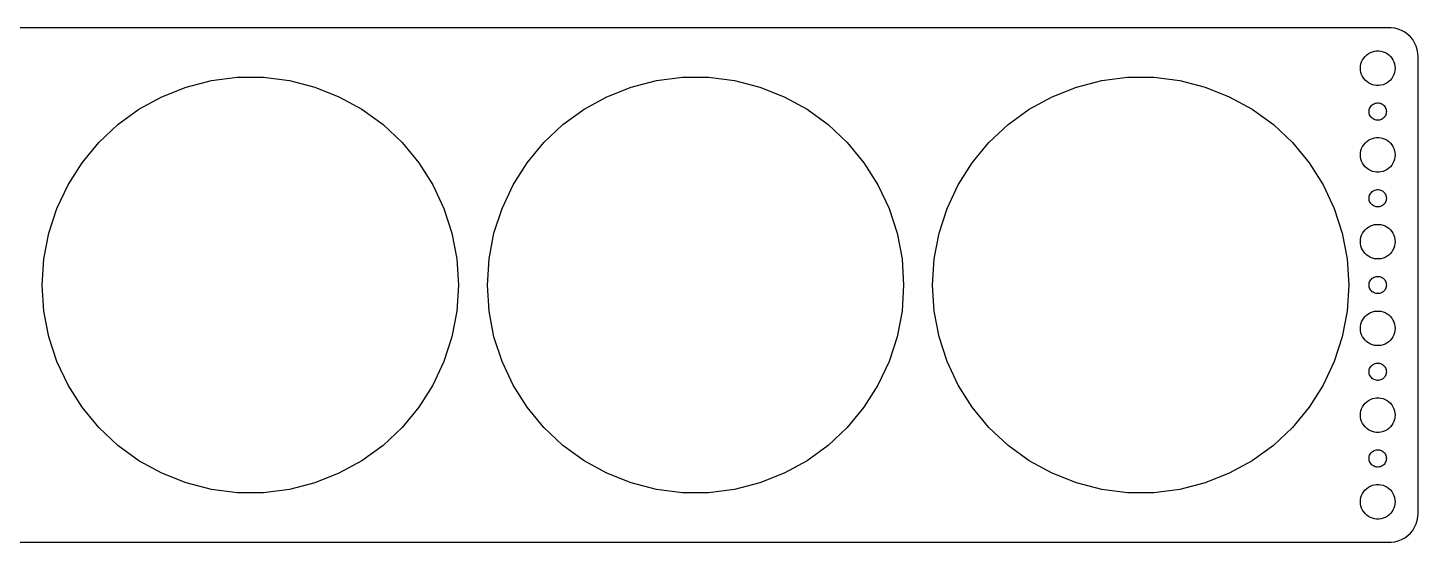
# Model space of a CAD drawing. Header units: metres. Extents: x -202 to 202, y -44 to 44.
# Drawn here: x -38.5 to 202, y -44.5 to 44.5 of the extents above; entities that cross this region are included whole.
import ezdxf

# ---------------------------------------------------------------- set-up
doc = ezdxf.new("R2010")
doc.units = ezdxf.units.M

msp = doc.modelspace()

# ---------------------------------------------------------------- linework, layer by layer
for p, q in [((197.314, 44.4901), (-197.314, 44.4901)), ((197.937, 44.4114), (197.314, 44.4901)), ((198.545, 44.2553), (197.937, 44.4114)), ((199.129, 44.0241), (198.545, 44.2553)), ((199.679, 43.7216), (199.129, 44.0241)), ((200.187, 43.3526), (199.679, 43.7216)), ((200.645, 42.9227), (200.187, 43.3526)), ((201.045, 42.4389), (200.645, 42.9227)), ((201.382, 41.9088), (201.045, 42.4389)), ((201.649, 41.3406), (201.382, 41.9088)), ((201.843, 40.7434), (201.649, 41.3406)), ((192.094, 38.2461), (192.211, 38.6044)), ((192.211, 38.6044), (192.371, 38.9453)), ((192.371, 38.9453), (192.573, 39.2634)), ((192.573, 39.2634), (192.813, 39.5536)), ((192.813, 39.5536), (193.088, 39.8115)), ((193.088, 39.8115), (193.393, 40.033)), ((193.393, 40.033), (193.723, 40.2145)), ((193.723, 40.2145), (194.073, 40.3532)), ((194.073, 40.3532), (194.438, 40.4469)), ((194.438, 40.4469), (194.812, 40.4941)), ((194.812, 40.4941), (195.188, 40.4941)), ((195.188, 40.4941), (195.562, 40.4469)), ((195.562, 40.4469), (195.927, 40.3532)), ((195.927, 40.3532), (196.277, 40.2145)), ((196.277, 40.2145), (196.607, 40.033)), ((196.607, 40.033), (196.912, 39.8115)), ((196.912, 39.8115), (197.187, 39.5536)), ((197.187, 39.5536), (197.427, 39.2634)), ((197.427, 39.2634), (197.629, 38.9453)), ((197.629, 38.9453), (197.789, 38.6044)), ((197.789, 38.6044), (197.906, 38.2461)), ((201.961, 40.1267), (201.843, 40.7434)), ((202, 39.5), (201.961, 40.1267)), ((202, -39.5), (202, 39.5)), ((192, 37.5), (192.024, 37.876)), ((192.024, 37.124), (192, 37.5)), ((192.024, 37.876), (192.094, 38.2461)), ((192.094, 36.7539), (192.024, 37.124)), ((192.211, 36.3956), (192.094, 36.7539)), ((192.371, 36.0547), (192.211, 36.3956)), ((197.789, 36.3956), (197.629, 36.0547)), ((197.906, 36.7539), (197.789, 36.3956)), ((197.906, 38.2461), (197.976, 37.876)), ((197.976, 37.124), (197.906, 36.7539)), ((197.976, 37.876), (198, 37.5)), ((198, 37.5), (197.976, 37.124)), ((-15.328, 32.5738), (-11.1246, 34.238)), ((-11.1246, 34.238), (-6.74571, 35.3623)), ((-6.74571, 35.3623), (-2.26045, 35.929)), ((-2.26045, 35.929), (2.26045, 35.929)), ((2.26045, 35.929), (6.74571, 35.3623)), ((6.74571, 35.3623), (11.1246, 34.238)), ((11.1246, 34.238), (15.328, 32.5738)), ((61.6719, 32.5738), (65.8754, 34.238)), ((65.8754, 34.238), (70.2543, 35.3623)), ((70.2543, 35.3623), (74.7395, 35.929)), ((74.7395, 35.929), (79.2605, 35.929)), ((79.2605, 35.929), (83.7457, 35.3623)), ((83.7457, 35.3623), (88.1246, 34.238)), ((88.1246, 34.238), (92.328, 32.5738)), ((138.672, 32.5738), (142.875, 34.238)), ((142.875, 34.238), (147.254, 35.3623)), ((147.254, 35.3623), (151.74, 35.929)), ((151.74, 35.929), (156.26, 35.929)), ((156.26, 35.929), (160.746, 35.3623)), ((160.746, 35.3623), (165.125, 34.238)), ((165.125, 34.238), (169.328, 32.5738)), ((192.573, 35.7366), (192.371, 36.0547)), ((192.813, 35.4464), (192.573, 35.7366)), ((193.088, 35.1885), (192.813, 35.4464)), ((193.393, 34.967), (193.088, 35.1885)), ((193.723, 34.7855), (193.393, 34.967)), ((194.073, 34.6468), (193.723, 34.7855)), ((194.438, 34.5531), (194.073, 34.6468)), ((194.812, 34.5059), (194.438, 34.5531)), ((195.188, 34.5059), (194.812, 34.5059)), ((195.562, 34.5531), (195.188, 34.5059)), ((195.927, 34.6468), (195.562, 34.5531)), ((196.277, 34.7855), (195.927, 34.6468)), ((196.607, 34.967), (196.277, 34.7855)), ((196.912, 35.1885), (196.607, 34.967)), ((197.187, 35.4464), (196.912, 35.1885)), ((197.427, 35.7366), (197.187, 35.4464)), ((197.629, 36.0547), (197.427, 35.7366)), ((-19.2898, 30.3958), (-15.328, 32.5738)), ((15.328, 32.5738), (19.2898, 30.3958)), ((57.7102, 30.3958), (61.6719, 32.5738)), ((92.328, 32.5738), (96.2898, 30.3958)), ((134.71, 30.3958), (138.672, 32.5738)), ((169.328, 32.5738), (173.29, 30.3958)), ((194.044, 31.1558), (194.196, 31.2665)), ((194.196, 31.2665), (194.361, 31.3572)), ((194.361, 31.3572), (194.536, 31.4266)), ((194.536, 31.4266), (194.719, 31.4734)), ((194.719, 31.4734), (194.906, 31.497)), ((194.906, 31.497), (195.094, 31.497)), ((195.094, 31.497), (195.281, 31.4734)), ((195.281, 31.4734), (195.464, 31.4266)), ((195.464, 31.4266), (195.639, 31.3572)), ((195.639, 31.3572), (195.804, 31.2665)), ((195.804, 31.2665), (195.956, 31.1558)), ((-22.9473, 27.7385), (-19.2898, 30.3958)), ((19.2898, 30.3958), (22.9473, 27.7385)), ((54.0527, 27.7385), (57.7102, 30.3958)), ((96.2898, 30.3958), (99.9473, 27.7385)), ((131.053, 27.7385), (134.71, 30.3958)), ((173.29, 30.3958), (176.947, 27.7385)), ((193.5, 30), (193.512, 30.188)), ((193.512, 29.812), (193.5, 30)), ((193.512, 30.188), (193.547, 30.373)), ((193.547, 29.627), (193.512, 29.812)), ((193.547, 30.373), (193.605, 30.5522)), ((193.605, 29.4478), (193.547, 29.627)), ((193.605, 30.5522), (193.686, 30.7226)), ((193.686, 29.2774), (193.605, 29.4478)), ((193.686, 30.7226), (193.786, 30.8817)), ((193.786, 29.1183), (193.686, 29.2774)), ((193.786, 30.8817), (193.907, 31.0268)), ((193.907, 28.9732), (193.786, 29.1183)), ((193.907, 31.0268), (194.044, 31.1558)), ((194.044, 28.8442), (193.907, 28.9732)), ((195.956, 31.1558), (196.093, 31.0268)), ((196.093, 28.9732), (195.956, 28.8442)), ((196.093, 31.0268), (196.214, 30.8817)), ((196.214, 29.1183), (196.093, 28.9732)), ((196.214, 30.8817), (196.314, 30.7226)), ((196.314, 29.2774), (196.214, 29.1183)), ((196.314, 30.7226), (196.395, 30.5522)), ((196.395, 29.4478), (196.314, 29.2774)), ((196.395, 30.5522), (196.453, 30.373)), ((196.453, 29.627), (196.395, 29.4478)), ((196.453, 30.373), (196.488, 30.188)), ((196.488, 29.812), (196.453, 29.627)), ((196.488, 30.188), (196.5, 30)), ((196.5, 30), (196.488, 29.812)), ((-26.2429, 24.6437), (-22.9473, 27.7385)), ((22.9473, 27.7385), (26.2429, 24.6437)), ((50.7571, 24.6437), (54.0527, 27.7385)), ((99.9473, 27.7385), (103.243, 24.6437)), ((127.757, 24.6437), (131.053, 27.7385)), ((176.947, 27.7385), (180.243, 24.6437)), ((194.196, 28.7335), (194.044, 28.8442)), ((194.361, 28.6427), (194.196, 28.7335)), ((194.536, 28.5734), (194.361, 28.6427)), ((194.719, 28.5266), (194.536, 28.5734)), ((194.906, 28.503), (194.719, 28.5266)), ((195.094, 28.503), (194.906, 28.503)), ((195.281, 28.5266), (195.094, 28.503)), ((195.464, 28.5734), (195.281, 28.5266)), ((195.639, 28.6427), (195.464, 28.5734)), ((195.804, 28.7335), (195.639, 28.6427)), ((195.956, 28.8442), (195.804, 28.7335)), ((-29.1246, 21.1603), (-26.2429, 24.6437)), ((26.2429, 24.6437), (29.1246, 21.1603)), ((47.8754, 21.1603), (50.7571, 24.6437)), ((103.243, 24.6437), (106.125, 21.1603)), ((124.875, 21.1603), (127.757, 24.6437)), ((180.243, 24.6437), (183.125, 21.1603)), ((192.371, 23.9453), (192.573, 24.2634)), ((192.573, 24.2634), (192.813, 24.5536)), ((192.813, 24.5536), (193.088, 24.8115)), ((193.088, 24.8115), (193.393, 25.033)), ((193.393, 25.033), (193.723, 25.2145)), ((193.723, 25.2145), (194.073, 25.3532)), ((194.073, 25.3532), (194.438, 25.4469)), ((194.438, 25.4469), (194.812, 25.4941)), ((194.812, 25.4941), (195.188, 25.4941)), ((195.188, 25.4941), (195.562, 25.4469)), ((195.562, 25.4469), (195.927, 25.3532)), ((195.927, 25.3532), (196.277, 25.2145)), ((196.277, 25.2145), (196.607, 25.033)), ((196.607, 25.033), (196.912, 24.8115)), ((196.912, 24.8115), (197.187, 24.5536)), ((197.187, 24.5536), (197.427, 24.2634)), ((197.427, 24.2634), (197.629, 23.9453)), ((192, 22.5), (192.024, 22.876)), ((192.024, 22.124), (192, 22.5)), ((192.024, 22.876), (192.094, 23.2461)), ((192.094, 21.7539), (192.024, 22.124)), ((192.094, 23.2461), (192.211, 23.6044)), ((192.211, 21.3956), (192.094, 21.7539)), ((192.211, 23.6044), (192.371, 23.9453)), ((197.629, 23.9453), (197.789, 23.6044)), ((197.789, 23.6044), (197.906, 23.2461)), ((197.906, 21.7539), (197.789, 21.3956)), ((197.906, 23.2461), (197.976, 22.876)), ((197.976, 22.124), (197.906, 21.7539)), ((197.976, 22.876), (198, 22.5)), ((198, 22.5), (197.976, 22.124)), ((-31.547, 17.3431), (-29.1246, 21.1603)), ((29.1246, 21.1603), (31.547, 17.3431)), ((45.453, 17.3431), (47.8754, 21.1603)), ((106.125, 21.1603), (108.547, 17.3431)), ((122.453, 17.3431), (124.875, 21.1603)), ((183.125, 21.1603), (185.547, 17.3431)), ((192.371, 21.0547), (192.211, 21.3956)), ((192.573, 20.7366), (192.371, 21.0547)), ((192.813, 20.4464), (192.573, 20.7366)), ((193.088, 20.1884), (192.813, 20.4464)), ((193.393, 19.967), (193.088, 20.1884)), ((193.723, 19.7855), (193.393, 19.967)), ((194.073, 19.6468), (193.723, 19.7855)), ((194.438, 19.5531), (194.073, 19.6468)), ((194.812, 19.5059), (194.438, 19.5531)), ((195.188, 19.5059), (194.812, 19.5059)), ((195.562, 19.5531), (195.188, 19.5059)), ((195.927, 19.6468), (195.562, 19.5531)), ((196.277, 19.7855), (195.927, 19.6468)), ((196.607, 19.967), (196.277, 19.7855)), ((196.912, 20.1884), (196.607, 19.967)), ((197.187, 20.4464), (196.912, 20.1884)), ((197.427, 20.7366), (197.187, 20.4464)), ((197.629, 21.0547), (197.427, 20.7366)), ((197.789, 21.3956), (197.629, 21.0547)), ((-33.472, 13.2525), (-31.547, 17.3431)), ((31.547, 17.3431), (33.472, 13.2525)), ((43.528, 13.2525), (45.453, 17.3431)), ((108.547, 17.3431), (110.472, 13.2525)), ((120.528, 13.2525), (122.453, 17.3431)), ((185.547, 17.3431), (187.472, 13.2525)), ((193.5, 15), (193.512, 15.188)), ((193.512, 14.812), (193.5, 15)), ((193.512, 15.188), (193.547, 15.373)), ((193.547, 14.627), (193.512, 14.812)), ((193.547, 15.373), (193.605, 15.5522)), ((193.605, 14.4478), (193.547, 14.627)), ((193.605, 15.5522), (193.686, 15.7226)), ((193.686, 14.2774), (193.605, 14.4478)), ((193.686, 15.7226), (193.786, 15.8817)), ((193.786, 15.8817), (193.907, 16.0268)), ((193.907, 16.0268), (194.044, 16.1558)), ((194.044, 16.1558), (194.196, 16.2665)), ((194.196, 16.2665), (194.361, 16.3572)), ((194.361, 16.3572), (194.536, 16.4266)), ((194.536, 16.4266), (194.719, 16.4734)), ((194.719, 16.4734), (194.906, 16.497)), ((194.906, 16.497), (195.094, 16.497)), ((195.094, 16.497), (195.281, 16.4734)), ((195.281, 16.4734), (195.464, 16.4266)), ((195.464, 16.4266), (195.639, 16.3572)), ((195.639, 16.3572), (195.804, 16.2665)), ((195.804, 16.2665), (195.956, 16.1558)), ((195.956, 16.1558), (196.093, 16.0268)), ((196.093, 16.0268), (196.214, 15.8817)), ((196.214, 15.8817), (196.314, 15.7226)), ((196.314, 15.7226), (196.395, 15.5522)), ((196.395, 14.4478), (196.314, 14.2774)), ((196.395, 15.5522), (196.453, 15.373)), ((196.453, 14.627), (196.395, 14.4478)), ((196.453, 15.373), (196.488, 15.188)), ((196.488, 14.812), (196.453, 14.627)), ((196.488, 15.188), (196.5, 15)), ((196.5, 15), (196.488, 14.812)), ((-34.869, 8.95284), (-33.472, 13.2525)), ((33.472, 13.2525), (34.869, 8.95284)), ((42.131, 8.95284), (43.528, 13.2525)), ((110.472, 13.2525), (111.869, 8.95284)), ((119.131, 8.95284), (120.528, 13.2525)), ((187.472, 13.2525), (188.869, 8.95284)), ((193.786, 14.1183), (193.686, 14.2774)), ((193.907, 13.9732), (193.786, 14.1183)), ((194.044, 13.8442), (193.907, 13.9732)), ((194.196, 13.7335), (194.044, 13.8442)), ((194.361, 13.6427), (194.196, 13.7335)), ((194.536, 13.5734), (194.361, 13.6427)), ((194.719, 13.5266), (194.536, 13.5734)), ((194.906, 13.5029), (194.719, 13.5266)), ((195.094, 13.5029), (194.906, 13.5029)), ((195.281, 13.5266), (195.094, 13.5029)), ((195.464, 13.5734), (195.281, 13.5266)), ((195.639, 13.6427), (195.464, 13.5734)), ((195.804, 13.7335), (195.639, 13.6427)), ((195.956, 13.8442), (195.804, 13.7335)), ((196.093, 13.9732), (195.956, 13.8442)), ((196.214, 14.1183), (196.093, 13.9732)), ((196.314, 14.2774), (196.214, 14.1183)), ((192.813, 9.55363), (193.088, 9.81154)), ((193.088, 9.81154), (193.393, 10.033)), ((193.393, 10.033), (193.723, 10.2145)), ((193.723, 10.2145), (194.073, 10.3532)), ((194.073, 10.3532), (194.438, 10.4469)), ((194.438, 10.4469), (194.812, 10.4941)), ((194.812, 10.4941), (195.188, 10.4941)), ((195.188, 10.4941), (195.562, 10.4469)), ((195.562, 10.4469), (195.927, 10.3532)), ((195.927, 10.3532), (196.277, 10.2145)), ((196.277, 10.2145), (196.607, 10.033)), ((196.607, 10.033), (196.912, 9.81154)), ((196.912, 9.81154), (197.187, 9.55363)), ((-35.7161, 4.51199), (-34.869, 8.95284)), ((34.869, 8.95284), (35.7161, 4.51199)), ((41.2839, 4.51199), (42.131, 8.95284)), ((111.869, 8.95284), (112.716, 4.51199)), ((118.284, 4.51199), (119.131, 8.95284)), ((188.869, 8.95284), (189.716, 4.51199)), ((192, 7.5), (192.024, 7.87599)), ((192.024, 7.12399), (192, 7.5)), ((192.024, 7.87599), (192.094, 8.24606)), ((192.094, 8.24606), (192.211, 8.60437)), ((192.211, 8.60437), (192.371, 8.94525)), ((192.371, 8.94525), (192.573, 9.26335)), ((192.573, 9.26335), (192.813, 9.55363)), ((197.187, 9.55363), (197.427, 9.26335)), ((197.427, 9.26335), (197.629, 8.94525)), ((197.629, 8.94525), (197.789, 8.60437)), ((197.789, 8.60437), (197.906, 8.24606)), ((197.906, 8.24606), (197.976, 7.87599)), ((197.976, 7.87599), (198, 7.5)), ((198, 7.5), (197.976, 7.12399)), ((192.094, 6.75392), (192.024, 7.12399)), ((192.211, 6.39561), (192.094, 6.75392)), ((192.371, 6.05473), (192.211, 6.39561)), ((192.573, 5.73663), (192.371, 6.05473)), ((192.813, 5.44635), (192.573, 5.73663)), ((193.088, 5.18845), (192.813, 5.44635)), ((193.393, 4.96701), (193.088, 5.18845)), ((193.723, 4.78551), (193.393, 4.96701)), ((196.607, 4.96701), (196.277, 4.78551)), ((196.912, 5.18845), (196.607, 4.96701)), ((197.187, 5.44635), (196.912, 5.18845)), ((197.427, 5.73663), (197.187, 5.44635)), ((197.629, 6.05473), (197.427, 5.73663)), ((197.789, 6.39561), (197.629, 6.05473)), ((197.906, 6.75392), (197.789, 6.39561)), ((197.976, 7.12399), (197.906, 6.75392)), ((-36, 0), (-35.7161, 4.51199)), ((35.7161, 4.51199), (36, 0)), ((41, 0), (41.2839, 4.51199)), ((112.716, 4.51199), (113, 0)), ((118, 0), (118.284, 4.51199)), ((189.716, 4.51199), (190, 0)), ((194.073, 4.64682), (193.723, 4.78551)), ((194.438, 4.55313), (194.073, 4.64682)), ((194.812, 4.50591), (194.438, 4.55313)), ((195.188, 4.50591), (194.812, 4.50591)), ((195.562, 4.55313), (195.188, 4.50591)), ((195.927, 4.64682), (195.562, 4.55313)), ((196.277, 4.78551), (195.927, 4.64682)), ((-35.7161, -4.51199), (-36, 0)), ((36, 0), (35.7161, -4.51199)), ((41.2839, -4.51199), (41, 0)), ((113, 0), (112.716, -4.51199)), ((118.284, -4.51199), (118, 0)), ((190, 0), (189.716, -4.51199)), ((193.5, 0), (193.512, 0.18799)), ((193.512, -0.18799), (193.5, 0)), ((193.512, 0.18799), (193.547, 0.37303)), ((193.547, 0.37303), (193.605, 0.55219)), ((193.605, 0.55219), (193.686, 0.72263)), ((193.686, 0.72263), (193.786, 0.88167)), ((193.786, 0.88167), (193.907, 1.02681)), ((193.907, 1.02681), (194.044, 1.15576)), ((194.044, 1.15576), (194.196, 1.26648)), ((194.196, 1.26648), (194.361, 1.35724)), ((194.361, 1.35724), (194.536, 1.42657)), ((194.536, 1.42657), (194.719, 1.47342)), ((194.719, 1.47342), (194.906, 1.49704)), ((194.906, 1.49704), (195.094, 1.49704)), ((195.094, 1.49704), (195.281, 1.47342)), ((195.281, 1.47342), (195.464, 1.42657)), ((195.464, 1.42657), (195.639, 1.35724)), ((195.639, 1.35724), (195.804, 1.26648)), ((195.804, 1.26648), (195.956, 1.15576)), ((195.956, 1.15576), (196.093, 1.02681)), ((196.093, 1.02681), (196.214, 0.88167)), ((196.214, 0.88167), (196.314, 0.72263)), ((196.314, 0.72263), (196.395, 0.55219)), ((196.395, 0.55219), (196.453, 0.37303)), ((196.453, 0.37303), (196.488, 0.18799)), ((196.488, 0.18799), (196.5, 0)), ((196.5, 0), (196.488, -0.18799)), ((193.547, -0.37303), (193.512, -0.18799)), ((193.605, -0.55219), (193.547, -0.37303)), ((193.686, -0.72263), (193.605, -0.55219)), ((193.786, -0.88167), (193.686, -0.72263)), ((193.907, -1.02681), (193.786, -0.88167)), ((194.044, -1.15576), (193.907, -1.02681)), ((194.196, -1.26648), (194.044, -1.15576)), ((194.361, -1.35724), (194.196, -1.26648)), ((194.536, -1.42657), (194.361, -1.35724)), ((194.719, -1.47342), (194.536, -1.42657)), ((194.906, -1.49704), (194.719, -1.47342)), ((195.094, -1.49704), (194.906, -1.49704)), ((195.281, -1.47342), (195.094, -1.49704)), ((195.464, -1.42657), (195.281, -1.47342)), ((195.639, -1.35724), (195.464, -1.42657)), ((195.804, -1.26648), (195.639, -1.35724)), ((195.956, -1.15576), (195.804, -1.26648)), ((196.093, -1.02681), (195.956, -1.15576)), ((196.214, -0.88167), (196.093, -1.02681)), ((196.314, -0.72263), (196.214, -0.88167)), ((196.395, -0.55219), (196.314, -0.72263)), ((196.453, -0.37303), (196.395, -0.55219)), ((196.488, -0.18799), (196.453, -0.37303)), ((-34.869, -8.95284), (-35.7161, -4.51199)), ((35.7161, -4.51199), (34.869, -8.95284)), ((42.131, -8.95284), (41.2839, -4.51199)), ((112.716, -4.51199), (111.869, -8.95284)), ((119.131, -8.95284), (118.284, -4.51199)), ((189.716, -4.51199), (188.869, -8.95284)), ((193.393, -4.96701), (193.723, -4.78551)), ((193.723, -4.78551), (194.073, -4.64682)), ((194.073, -4.64682), (194.438, -4.55313)), ((194.438, -4.55313), (194.812, -4.50591)), ((194.812, -4.50591), (195.188, -4.50591)), ((195.188, -4.50591), (195.562, -4.55313)), ((195.562, -4.55313), (195.927, -4.64682)), ((195.927, -4.64682), (196.277, -4.78551)), ((196.277, -4.78551), (196.607, -4.96701)), ((192, -7.5), (192.024, -7.12399)), ((192.024, -7.12399), (192.094, -6.75392)), ((192.094, -6.75392), (192.211, -6.39561)), ((192.211, -6.39561), (192.371, -6.05473)), ((192.371, -6.05473), (192.573, -5.73663)), ((192.573, -5.73663), (192.813, -5.44635)), ((192.813, -5.44635), (193.088, -5.18845)), ((193.088, -5.18845), (193.393, -4.96701)), ((196.607, -4.96701), (196.912, -5.18845)), ((196.912, -5.18845), (197.187, -5.44635)), ((197.187, -5.44635), (197.427, -5.73663)), ((197.427, -5.73663), (197.629, -6.05473)), ((197.629, -6.05473), (197.789, -6.39561)), ((197.789, -6.39561), (197.906, -6.75392)), ((197.906, -6.75392), (197.976, -7.12399)), ((197.976, -7.12399), (198, -7.5)), ((-33.472, -13.2525), (-34.869, -8.95284)), ((34.869, -8.95284), (33.472, -13.2525)), ((43.528, -13.2525), (42.131, -8.95284)), ((111.869, -8.95284), (110.472, -13.2525)), ((120.528, -13.2525), (119.131, -8.95284)), ((188.869, -8.95284), (187.472, -13.2525)), ((192.024, -7.87599), (192, -7.5)), ((192.094, -8.24606), (192.024, -7.87599)), ((192.211, -8.60437), (192.094, -8.24606)), ((192.371, -8.94525), (192.211, -8.60437)), ((192.573, -9.26335), (192.371, -8.94525)), ((192.813, -9.55363), (192.573, -9.26335)), ((193.088, -9.81154), (192.813, -9.55363)), ((197.187, -9.55363), (196.912, -9.81154)), ((197.427, -9.26335), (197.187, -9.55363)), ((197.629, -8.94525), (197.427, -9.26335)), ((197.789, -8.60437), (197.629, -8.94525)), ((197.906, -8.24606), (197.789, -8.60437)), ((197.976, -7.87599), (197.906, -8.24606)), ((198, -7.5), (197.976, -7.87599)), ((193.393, -10.033), (193.088, -9.81154)), ((193.723, -10.2145), (193.393, -10.033)), ((194.073, -10.3532), (193.723, -10.2145)), ((194.438, -10.4469), (194.073, -10.3532)), ((194.812, -10.4941), (194.438, -10.4469)), ((195.188, -10.4941), (194.812, -10.4941)), ((195.562, -10.4469), (195.188, -10.4941)), ((195.927, -10.3532), (195.562, -10.4469)), ((196.277, -10.2145), (195.927, -10.3532)), ((196.607, -10.033), (196.277, -10.2145)), ((196.912, -9.81154), (196.607, -10.033)), ((-31.547, -17.3431), (-33.472, -13.2525)), ((33.472, -13.2525), (31.547, -17.3431)), ((45.453, -17.3431), (43.528, -13.2525)), ((110.472, -13.2525), (108.547, -17.3431)), ((122.453, -17.3431), (120.528, -13.2525)), ((187.472, -13.2525), (185.547, -17.3431)), ((193.605, -14.4478), (193.686, -14.2774)), ((193.686, -14.2774), (193.786, -14.1183)), ((193.786, -14.1183), (193.907, -13.9732)), ((193.907, -13.9732), (194.044, -13.8442)), ((194.044, -13.8442), (194.196, -13.7335)), ((194.196, -13.7335), (194.361, -13.6427)), ((194.361, -13.6427), (194.536, -13.5734)), ((194.536, -13.5734), (194.719, -13.5266)), ((194.719, -13.5266), (194.906, -13.5029)), ((194.906, -13.5029), (195.094, -13.5029)), ((195.094, -13.5029), (195.281, -13.5266)), ((195.281, -13.5266), (195.464, -13.5734)), ((195.464, -13.5734), (195.639, -13.6427)), ((195.639, -13.6427), (195.804, -13.7335)), ((195.804, -13.7335), (195.956, -13.8442)), ((195.956, -13.8442), (196.093, -13.9732)), ((196.093, -13.9732), (196.214, -14.1183)), ((196.214, -14.1183), (196.314, -14.2774)), ((196.314, -14.2774), (196.395, -14.4478)), ((193.5, -15), (193.512, -14.812)), ((193.512, -15.188), (193.5, -15)), ((193.512, -14.812), (193.547, -14.627)), ((193.547, -15.373), (193.512, -15.188)), ((193.547, -14.627), (193.605, -14.4478)), ((193.605, -15.5522), (193.547, -15.373)), ((193.686, -15.7226), (193.605, -15.5522)), ((193.786, -15.8817), (193.686, -15.7226)), ((193.907, -16.0268), (193.786, -15.8817)), ((194.044, -16.1558), (193.907, -16.0268)), ((194.196, -16.2665), (194.044, -16.1558)), ((194.361, -16.3572), (194.196, -16.2665)), ((194.536, -16.4266), (194.361, -16.3572)), ((194.719, -16.4734), (194.536, -16.4266)), ((194.906, -16.497), (194.719, -16.4734)), ((195.094, -16.497), (194.906, -16.497)), ((195.281, -16.4734), (195.094, -16.497)), ((195.464, -16.4266), (195.281, -16.4734)), ((195.639, -16.3572), (195.464, -16.4266)), ((195.804, -16.2665), (195.639, -16.3572)), ((195.956, -16.1558), (195.804, -16.2665)), ((196.093, -16.0268), (195.956, -16.1558)), ((196.214, -15.8817), (196.093, -16.0268)), ((196.314, -15.7226), (196.214, -15.8817)), ((196.395, -15.5522), (196.314, -15.7226)), ((196.395, -14.4478), (196.453, -14.627)), ((196.453, -15.373), (196.395, -15.5522)), ((196.453, -14.627), (196.488, -14.812)), ((196.488, -15.188), (196.453, -15.373)), ((196.488, -14.812), (196.5, -15)), ((196.5, -15), (196.488, -15.188)), ((-29.1246, -21.1603), (-31.547, -17.3431)), ((31.547, -17.3431), (29.1246, -21.1603)), ((47.8754, -21.1603), (45.453, -17.3431)), ((108.547, -17.3431), (106.125, -21.1603)), ((124.875, -21.1603), (122.453, -17.3431)), ((185.547, -17.3431), (183.125, -21.1603)), ((-26.2429, -24.6437), (-29.1246, -21.1603)), ((29.1246, -21.1603), (26.2429, -24.6437)), ((50.7571, -24.6437), (47.8754, -21.1603)), ((106.125, -21.1603), (103.243, -24.6437)), ((127.757, -24.6437), (124.875, -21.1603)), ((183.125, -21.1603), (180.243, -24.6437)), ((192.094, -21.7539), (192.211, -21.3956)), ((192.211, -21.3956), (192.371, -21.0547)), ((192.371, -21.0547), (192.573, -20.7366)), ((192.573, -20.7366), (192.813, -20.4464)), ((192.813, -20.4464), (193.088, -20.1884)), ((193.088, -20.1884), (193.393, -19.967)), ((193.393, -19.967), (193.723, -19.7855)), ((193.723, -19.7855), (194.073, -19.6468)), ((194.073, -19.6468), (194.438, -19.5531)), ((194.438, -19.5531), (194.812, -19.5059)), ((194.812, -19.5059), (195.188, -19.5059)), ((195.188, -19.5059), (195.562, -19.5531)), ((195.562, -19.5531), (195.927, -19.6468)), ((195.927, -19.6468), (196.277, -19.7855)), ((196.277, -19.7855), (196.607, -19.967)), ((196.607, -19.967), (196.912, -20.1884)), ((196.912, -20.1884), (197.187, -20.4464)), ((197.187, -20.4464), (197.427, -20.7366)), ((197.427, -20.7366), (197.629, -21.0547)), ((197.629, -21.0547), (197.789, -21.3956)), ((197.789, -21.3956), (197.906, -21.7539)), ((192, -22.5), (192.024, -22.124)), ((192.024, -22.876), (192, -22.5)), ((192.024, -22.124), (192.094, -21.7539)), ((192.094, -23.2461), (192.024, -22.876)), ((192.211, -23.6044), (192.094, -23.2461)), ((192.371, -23.9453), (192.211, -23.6044)), ((192.573, -24.2634), (192.371, -23.9453)), ((197.629, -23.9453), (197.427, -24.2634)), ((197.789, -23.6044), (197.629, -23.9453)), ((197.906, -23.2461), (197.789, -23.6044)), ((197.906, -21.7539), (197.976, -22.124)), ((197.976, -22.876), (197.906, -23.2461)), ((197.976, -22.124), (198, -22.5)), ((198, -22.5), (197.976, -22.876)), ((-22.9473, -27.7385), (-26.2429, -24.6437)), ((26.2429, -24.6437), (22.9473, -27.7385)), ((54.0527, -27.7385), (50.7571, -24.6437)), ((103.243, -24.6437), (99.9473, -27.7385)), ((131.053, -27.7385), (127.757, -24.6437)), ((180.243, -24.6437), (176.947, -27.7385)), ((192.813, -24.5536), (192.573, -24.2634)), ((193.088, -24.8115), (192.813, -24.5536)), ((193.393, -25.033), (193.088, -24.8115)), ((193.723, -25.2145), (193.393, -25.033)), ((194.073, -25.3532), (193.723, -25.2145)), ((194.438, -25.4469), (194.073, -25.3532)), ((194.812, -25.4941), (194.438, -25.4469)), ((195.188, -25.4941), (194.812, -25.4941)), ((195.562, -25.4469), (195.188, -25.4941)), ((195.927, -25.3532), (195.562, -25.4469)), ((196.277, -25.2145), (195.927, -25.3532)), ((196.607, -25.033), (196.277, -25.2145)), ((196.912, -24.8115), (196.607, -25.033)), ((197.187, -24.5536), (196.912, -24.8115)), ((197.427, -24.2634), (197.187, -24.5536)), ((-19.2898, -30.3958), (-22.9473, -27.7385)), ((22.9473, -27.7385), (19.2898, -30.3958)), ((57.7102, -30.3958), (54.0527, -27.7385)), ((99.9473, -27.7385), (96.2898, -30.3958)), ((134.71, -30.3958), (131.053, -27.7385)), ((176.947, -27.7385), (173.29, -30.3958)), ((193.907, -28.9732), (194.044, -28.8442)), ((194.044, -28.8442), (194.196, -28.7335)), ((194.196, -28.7335), (194.361, -28.6427)), ((194.361, -28.6427), (194.536, -28.5734)), ((194.536, -28.5734), (194.719, -28.5266)), ((194.719, -28.5266), (194.906, -28.503)), ((194.906, -28.503), (195.094, -28.503)), ((195.094, -28.503), (195.281, -28.5266)), ((195.281, -28.5266), (195.464, -28.5734)), ((195.464, -28.5734), (195.639, -28.6427)), ((195.639, -28.6427), (195.804, -28.7335)), ((195.804, -28.7335), (195.956, -28.8442)), ((195.956, -28.8442), (196.093, -28.9732)), ((-15.328, -32.5738), (-19.2898, -30.3958)), ((19.2898, -30.3958), (15.328, -32.5738)), ((61.6719, -32.5738), (57.7102, -30.3958)), ((96.2898, -30.3958), (92.328, -32.5738)), ((138.672, -32.5738), (134.71, -30.3958)), ((173.29, -30.3958), (169.328, -32.5738)), ((193.5, -30), (193.512, -29.812)), ((193.512, -30.188), (193.5, -30)), ((193.512, -29.812), (193.547, -29.627)), ((193.547, -30.373), (193.512, -30.188)), ((193.547, -29.627), (193.605, -29.4478)), ((193.605, -30.5522), (193.547, -30.373)), ((193.605, -29.4478), (193.686, -29.2774)), ((193.686, -30.7226), (193.605, -30.5522)), ((193.686, -29.2774), (193.786, -29.1183)), ((193.786, -30.8817), (193.686, -30.7226)), ((193.786, -29.1183), (193.907, -28.9732)), ((193.907, -31.0268), (193.786, -30.8817)), ((194.044, -31.1558), (193.907, -31.0268)), ((194.196, -31.2665), (194.044, -31.1558)), ((195.956, -31.1558), (195.804, -31.2665)), ((196.093, -31.0268), (195.956, -31.1558)), ((196.093, -28.9732), (196.214, -29.1183)), ((196.214, -30.8817), (196.093, -31.0268)), ((196.214, -29.1183), (196.314, -29.2774)), ((196.314, -30.7226), (196.214, -30.8817)), ((196.314, -29.2774), (196.395, -29.4478)), ((196.395, -30.5522), (196.314, -30.7226)), ((196.395, -29.4478), (196.453, -29.627)), ((196.453, -30.373), (196.395, -30.5522)), ((196.453, -29.627), (196.488, -29.812)), ((196.488, -30.188), (196.453, -30.373)), ((196.488, -29.812), (196.5, -30)), ((196.5, -30), (196.488, -30.188)), ((-11.1246, -34.238), (-15.328, -32.5738)), ((15.328, -32.5738), (11.1246, -34.238)), ((65.8754, -34.238), (61.6719, -32.5738)), ((92.328, -32.5738), (88.1246, -34.238)), ((142.875, -34.238), (138.672, -32.5738)), ((169.328, -32.5738), (165.125, -34.238)), ((194.361, -31.3572), (194.196, -31.2665)), ((194.536, -31.4266), (194.361, -31.3572)), ((194.719, -31.4734), (194.536, -31.4266)), ((194.906, -31.497), (194.719, -31.4734)), ((195.094, -31.497), (194.906, -31.497)), ((195.281, -31.4734), (195.094, -31.497)), ((195.464, -31.4266), (195.281, -31.4734)), ((195.639, -31.3572), (195.464, -31.4266)), ((195.804, -31.2665), (195.639, -31.3572)), ((-6.74571, -35.3623), (-11.1246, -34.238)), ((-2.26045, -35.929), (-6.74571, -35.3623)), ((2.26045, -35.929), (-2.26045, -35.929)), ((6.74571, -35.3623), (2.26045, -35.929)), ((11.1246, -34.238), (6.74571, -35.3623)), ((70.2543, -35.3623), (65.8754, -34.238)), ((74.7395, -35.929), (70.2543, -35.3623)), ((79.2605, -35.929), (74.7395, -35.929)), ((83.7457, -35.3623), (79.2605, -35.929)), ((88.1246, -34.238), (83.7457, -35.3623)), ((147.254, -35.3623), (142.875, -34.238)), ((151.74, -35.929), (147.254, -35.3623)), ((156.26, -35.929), (151.74, -35.929)), ((160.746, -35.3623), (156.26, -35.929)), ((165.125, -34.238), (160.746, -35.3623)), ((192.211, -36.3956), (192.371, -36.0547)), ((192.371, -36.0547), (192.573, -35.7366)), ((192.573, -35.7366), (192.813, -35.4464)), ((192.813, -35.4464), (193.088, -35.1885)), ((193.088, -35.1885), (193.393, -34.967)), ((193.393, -34.967), (193.723, -34.7855)), ((193.723, -34.7855), (194.073, -34.6468)), ((194.073, -34.6468), (194.438, -34.5531)), ((194.438, -34.5531), (194.812, -34.5059)), ((194.812, -34.5059), (195.188, -34.5059)), ((195.188, -34.5059), (195.562, -34.5531)), ((195.562, -34.5531), (195.927, -34.6468)), ((195.927, -34.6468), (196.277, -34.7855)), ((196.277, -34.7855), (196.607, -34.967)), ((196.607, -34.967), (196.912, -35.1885)), ((196.912, -35.1885), (197.187, -35.4464)), ((197.187, -35.4464), (197.427, -35.7366)), ((197.427, -35.7366), (197.629, -36.0547)), ((197.629, -36.0547), (197.789, -36.3956)), ((192, -37.5), (192.024, -37.124)), ((192.024, -37.876), (192, -37.5)), ((192.024, -37.124), (192.094, -36.7539)), ((192.094, -38.2461), (192.024, -37.876)), ((192.094, -36.7539), (192.211, -36.3956)), ((192.211, -38.6044), (192.094, -38.2461)), ((197.789, -36.3956), (197.906, -36.7539)), ((197.906, -38.2461), (197.789, -38.6044)), ((197.906, -36.7539), (197.976, -37.124)), ((197.976, -37.876), (197.906, -38.2461)), ((197.976, -37.124), (198, -37.5)), ((198, -37.5), (197.976, -37.876)), ((192.371, -38.9453), (192.211, -38.6044)), ((192.573, -39.2634), (192.371, -38.9453)), ((192.813, -39.5536), (192.573, -39.2634)), ((193.088, -39.8115), (192.813, -39.5536)), ((193.393, -40.033), (193.088, -39.8115)), ((193.723, -40.2145), (193.393, -40.033)), ((194.073, -40.3532), (193.723, -40.2145)), ((194.438, -40.4469), (194.073, -40.3532)), ((194.812, -40.4941), (194.438, -40.4469)), ((195.188, -40.4941), (194.812, -40.4941)), ((195.562, -40.4469), (195.188, -40.4941)), ((195.927, -40.3532), (195.562, -40.4469)), ((196.277, -40.2145), (195.927, -40.3532)), ((196.607, -40.033), (196.277, -40.2145)), ((196.912, -39.8115), (196.607, -40.033)), ((197.187, -39.5536), (196.912, -39.8115)), ((197.427, -39.2634), (197.187, -39.5536)), ((197.629, -38.9453), (197.427, -39.2634)), ((197.789, -38.6044), (197.629, -38.9453)), ((201.649, -41.3406), (201.843, -40.7434)), ((201.843, -40.7434), (201.961, -40.1267)), ((201.961, -40.1267), (202, -39.5)), ((200.187, -43.3526), (200.645, -42.9227)), ((200.645, -42.9227), (201.045, -42.4389)), ((201.045, -42.4389), (201.382, -41.9088)), ((201.382, -41.9088), (201.649, -41.3406)), ((-197.314, -44.4901), (197.314, -44.4901)), ((197.314, -44.4901), (197.937, -44.4114)), ((197.937, -44.4114), (198.545, -44.2553)), ((198.545, -44.2553), (199.129, -44.0241)), ((199.129, -44.0241), (199.679, -43.7216)), ((199.679, -43.7216), (200.187, -43.3526))]:
    msp.add_line(p, q)

doc.saveas('drawing.dxf')
